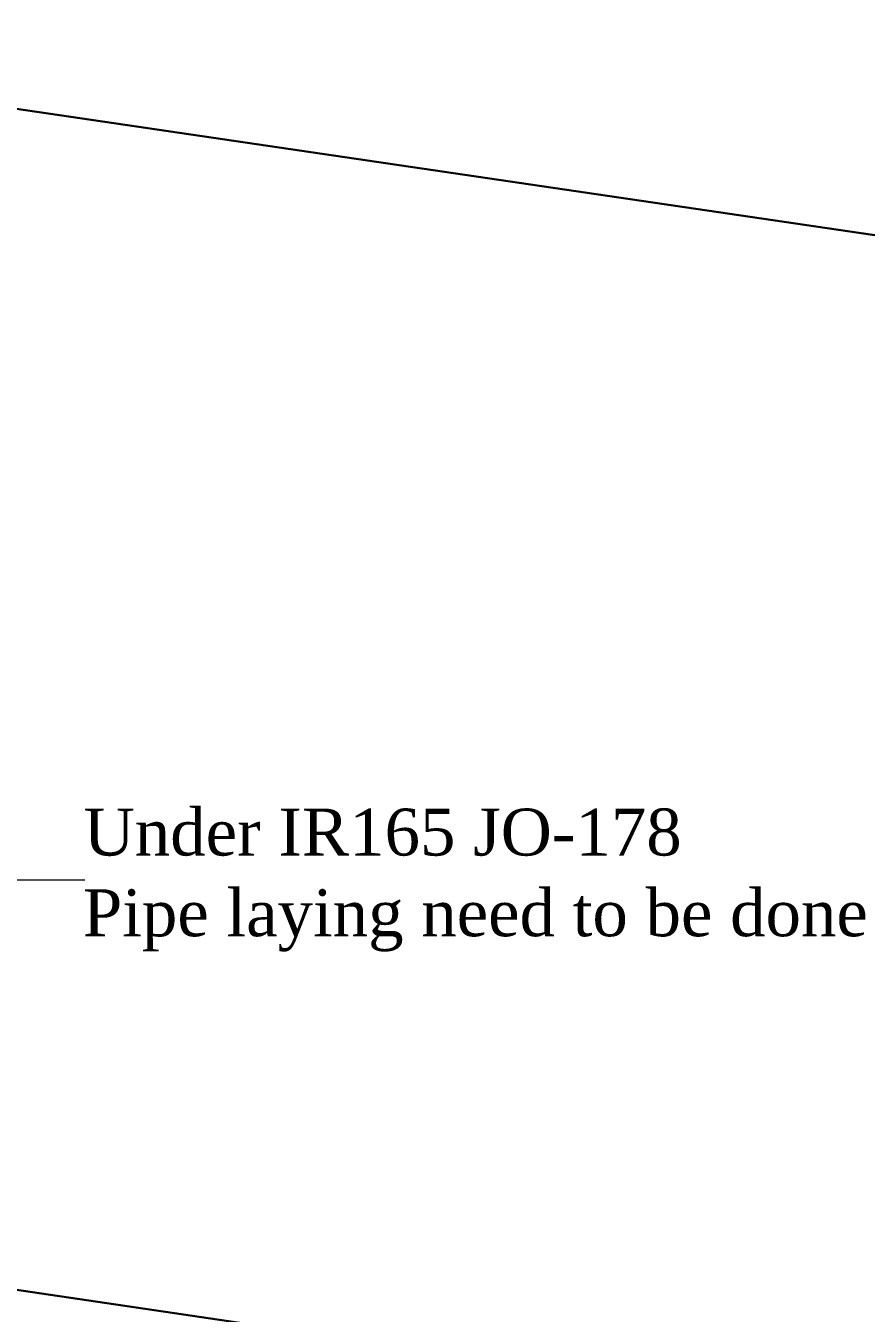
# Model space of a CAD drawing. Header units: inches. Extents: x 5 to 844, y 8 to 596.
# Drawn here: x 459.1 to 529.2, y 270.8 to 378.3 of the extents above; entities that cross this region are included whole.
import ezdxf

# ---------------------------------------------------------------- set-up
doc = ezdxf.new("R2010")
doc.units = ezdxf.units.IN
doc.header["$MEASUREMENT"] = 0
doc.layers.add('PDF_Geometry', color=7, linetype='Continuous', true_color=0x989898)
doc.layers.add('PDF_Text', color=7, linetype='Continuous')
doc.styles.add('PDF Times New Roman', font='times.ttf')

msp = doc.modelspace()

# ---------------------------------------------------------------- linework, layer by layer
at = {"layer": 'PDF_Geometry', "color": 7, "lineweight": 25}
for points in [[(486.89, 508.49), (566.73, 505.79), (545.26, 358.58), (454.49, 371.95), (473, 496.79), (486.89, 508.49)], [(454.49, 371.95), (545.26, 358.58), (531.12, 262.03), (440.61, 275.4), (454.49, 371.95)], [(440.61, 275.4), (531.12, 262.03), (621.63, 248.79), (604.66, 133.08), (590.77, 122.67), (433.79, 145.68), (423.51, 159.56), (440.61, 275.4)]]:
    msp.add_lwpolyline(points, dxfattribs=at)
at = {"layer": 'PDF_Geometry', "lineweight": 0}
for points in [[(486.89, 508.49), (473, 496.79), (454.49, 371.95), (545.26, 358.58), (566.73, 505.79), (486.89, 508.49)], [(454.49, 371.95), (440.61, 275.4), (531.12, 262.03), (545.26, 358.58), (454.49, 371.95)], [(440.61, 275.4), (423.51, 159.56), (433.79, 145.68), (590.77, 122.67), (604.66, 133.08), (621.63, 248.79), (531.12, 262.03), (440.61, 275.4)]]:
    msp.add_lwpolyline(points, dxfattribs=at)
at = {"layer": 'PDF_Geometry', "color": 7, "lineweight": 0}
msp.add_lwpolyline([(445.36, 307.03), (458.99, 307.03), (464.01, 307.03)], dxfattribs=at)

# ---------------------------------------------------------------- texts
at = {"layer": 'PDF_Text', "char_height": 3.9182, "attachment_point": 7, "style": 'PDF Times New Roman'}
for s, insert in [('\\W0.999215;Under IR165 JO-178', (463.91, 308.99)), ('\\W0.999477;Pipe laying need to be done', (463.84, 301.02))]:
    msp.add_mtext(s, dxfattribs=dict(at, insert=insert))

doc.saveas('drawing.dxf')
